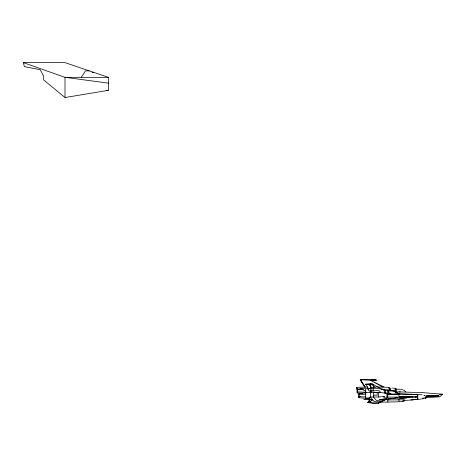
<?xml version="1.0" encoding="UTF-8"?>
<svg xmlns="http://www.w3.org/2000/svg" width="466" height="466" viewBox="0 0 466 466"><rect width="100%" height="100%" fill="white"/><g stroke="black" fill="none" stroke-linecap="round" stroke-linejoin="round"><path stroke-width="0.7" d="M362.117 389.18L356.816 388.959L356.816 388.364M356.816 388.329L356.816 387.351L367.709 386.99M370.342 396.985L370.313 397.731L369.48 398.214L370.342 396.985L378.823 397.003L383.932 396.42L383.972 397.277L383.932 396.42M404.354 400.253L404.226 400.661M404.104 400.836L404.61 399.781L387.333 399.974L385.982 399.117M381.939 401.558L382.283 400.935L376.481 400.504L373.289 396.991L373.313 392.372M379.79 402.607L380.163 401.942L374.134 401.587L370.383 396.985L370.383 383.669M415.119 399.502L417.996 399.123M81.27 77.321L85.494 70.867L89.326 70.867M398.896 397.725L398.896 394.242L399.28 393.654L422.01 394.754M383.972 396.77L384.805 397.166L397.626 397.032L397.626 397.818L386.104 399.461L378.409 403.282L373.324 403.381L367.919 402.566L369.853 399.572A0.676 0.367 0 0 0 369.853 399.461L366.567 398.506L366.567 397.97L369.48 397.923M367.919 402.566L369.853 399.461M424.217 398.634L426.658 395.25M425.697 398.482L428.137 395.418M366.567 398.249L369.853 399.123A0.676 0.355 -1.3 0 1 369.887 399.286L372.258 399.601L370.126 401.779A10.089 5.324 -1.3 0 1 368.431 401.657L368.431 401.558A10.089 5.324 -1.3 0 0 370.08 401.686L370.254 401.645M372.258 399.601L370.237 401.75M371.536 384.619L372.206 383.961M371.618 384.671L372.293 384.013M368.326 388.97L367.458 388.999L367.458 388.65L370.744 388.213L371.583 387.397M380.093 392.605L380.093 391.364C377.611 388.673 367.307 394.073 368.326 388.656L374.734 388.213L381.165 388.912L371.513 383.565L365.536 384.106L365.536 384.502L371.355 384.502L375.742 387.328L371.583 387.403L370.744 388.213M399.391 397.44L400.544 396.345M400.247 397.684L401.663 396.345M401.401 397.644L402.775 396.345M401.75 397.632L403.119 396.345L403.964 396.345L401.937 398.267L399.391 398.267M399.426 397.725L400.894 396.345M400.597 397.673L402.007 396.345M426.361 396.356C437.644 396.117 447.966 395.995 427.235 395.523M380.04 399.519L386.658 399.059C366.375 400.277 396.968 398.337 397.626 397.609M367.919 402.17L373.324 402.874L378.409 402.77L385.551 399.444M395.919 388.463L395.919 392.087L395.919 388.463L392.389 388.067M424.072 395.314L424.037 395.64L424.159 395.331M381.089 389.075L390.56 390.176L388.702 387.351L376.371 386.926M422.633 398.844L423.489 398.739M367.82 398.628L363.701 399.653L369.94 399.228M423.297 398.646L423.611 398.016L423.437 398.296M425.51 397.748L439.916 396.77L442.688 394.219L422.726 392.646L399.222 391.906M402.356 401.238L404.109 400.923L398.943 401.739M438.325 395.879L427.095 396.275M438.215 395.815L427.077 396.176M65.001 97.534L108.357 90.334L108.357 77.321L65.001 62.619L23.3 62.619L24.401 66.65L40.187 69.684L43.618 76.208L43.618 79.902L65.001 97.534L65.001 77.321L23.3 62.619M423.297 398.646L422.732 398.611L423.448 398.308M395.459 391.539L395.547 392.372M438.197 395.995L430.98 396.211M383.99 386.961L370.75 380.419L382.44 386.984M394.143 391.69L395.547 391.516L389.564 389.914M421.555 398.983L417.757 399.379L417.711 394.399L417.757 399.345M374.792 392.343L375.194 392.331L374.792 392.372M365.886 392.756L359.03 393.438L359.03 397.69L367.255 398.506M388.83 387.409L388.446 387.444L388.446 387.98M414.012 399.712L410.43 400.026L416.557 399.496M409.631 400.102L404.331 400.422M360.078 396.45L358.896 396.525L358.896 397.481L358.896 393.648M439.485 394.417L442.688 394.219M397.923 401.814L387.881 402.071M370.75 380.419L376.202 380.145L360.201 379.673L364.779 387.019M359.03 394.504L365.886 394.16M386.786 394.475L398.919 394.201L395.657 394.253M392.122 394.428L396.321 394.242M357.177 389.815L363.463 389.553M373.295 392.71L377.204 392.564L377.204 395.191L373.295 395.191M380.681 399.583L386.658 399.379M382.673 399.589L386.658 399.449M380.04 399.467L381.514 399.42M398.896 394.242L417.495 394.481M372.258 399.694L369.887 399.292M404.302 397.015L409.696 396.921M382.213 399.438L385.551 399.391M400.533 391.929L395.71 391.906M92.157 72.294L93.538 72.294M108.357 77.321L65.001 77.321L108.357 83.134M395.739 389.261C399.053 389.232 403.504 388.801 405.717 391.871M384.986 390.671L393.869 390.671L399.193 393.787M365.682 392.477L380.093 392.535M384.205 392.937L386.262 392.937L384.165 389.209M403.964 396.345L400.096 396.345L399.391 397.038L399.391 397.731M371.647 399.49L372.258 399.991L371.647 399.49L369.887 399.636M379.72 402.082L387.333 402.082M365.117 387.106L360.201 379.673L376.202 380.139L371.28 380.489L376.202 380.145L371.07 379.72M106.19 90.317L108.357 90.334M368.181 388.737L360.09 388.679L365.781 390.968M436.98 395.721L427.479 395.541M370.342 397.271L370.383 397.778M415.486 399.432L417.274 399.473M395.296 392.034L396.042 392.052M357.177 391.883L366.305 392.255M359.03 396.624L365.886 396.968M357.177 392.92L357.177 388.778L357.177 392.92L362.793 393.38M381.089 389.023L382.982 389.267M368.35 401.791L368.431 401.803A10.089 5.487 0 0 0 369.526 401.925M360.09 388.679L361.832 388.964M378.823 392.18L386.996 393.508L386.996 397.446M361.255 388.854L362.641 389.093M387.333 393.852L390.974 394.481L390.758 393.321M388.929 389.861L390.56 390.176M389.116 388.044L391.114 388.446M395.547 391.527L394.387 391.155M390.974 394.481L388.085 392.681L388.085 390.671M415.538 397.154C417.204 397.294 415.142 395.78 415.468 397.067M368.693 384.514L371.583 387.409M390.426 390.217L388.702 387.351M360.608 379.837L365.128 387.106M368.326 388.533L366.026 384.514M383.332 389.477L384.992 392.494M425.586 398.063L425.586 398.512M412.433 397.469L412.433 396.659L411.956 396.345M411.367 396.345L410.791 396.659L410.791 396.345M410.109 396.345L409.754 397.533M409.696 396.531L409.696 397.481L404.302 397.481L404.302 396.531M403.742 397.743L403.742 398.313M402.228 397.871L402.228 398.185M402.088 397.492L402.088 398.564M400.748 397.492L400.748 398.564M398.943 398.145L398.896 401.645M397.877 397.323L397.877 398.733M395.121 389.098L395.121 391.323M387.881 390.671L387.828 397.253M387.881 399.117L387.828 402.053M378.642 392.186L378.642 397.003M378.409 402.77L378.409 403.282M373.313 384.596L373.313 390.828M371.053 390.828L371.053 392.535M370.313 397.434L370.313 397.731M370.144 390.793L370.144 392.535M365.682 389.18L365.682 398.43M356.816 387.351L356.816 388.959M367.948 402.298L367.954 402.257M398.558 393.91L391.201 394.096L388.452 392.448L388.79 390.98L393.694 390.98L398.558 393.91M378.508 402.927L378.806 402.735L378.508 402.927M371.39 390.129L371.734 390.223L371.39 390.129M371.979 390.135L372.322 390.228L371.996 390.094M415.59 396.793L416.056 396.985L415.62 396.729M422.714 398.11L423.035 398.197L422.714 398.11M424.584 395.494L424.905 395.582L424.584 395.494M375.718 392.314L376.126 392.32L375.742 392.314M406.969 397.597L406.276 398.267L402.269 398.267L404.313 396.345L416.86 396.345L416.86 396.875L416.086 397.376L406.969 397.597M405.665 397.143L404.896 397.3L405.665 397.143M407.389 397.143L406.614 397.317L407.389 397.143M409.131 397.16L408.356 397.323L409.131 397.16"/></g></svg>
